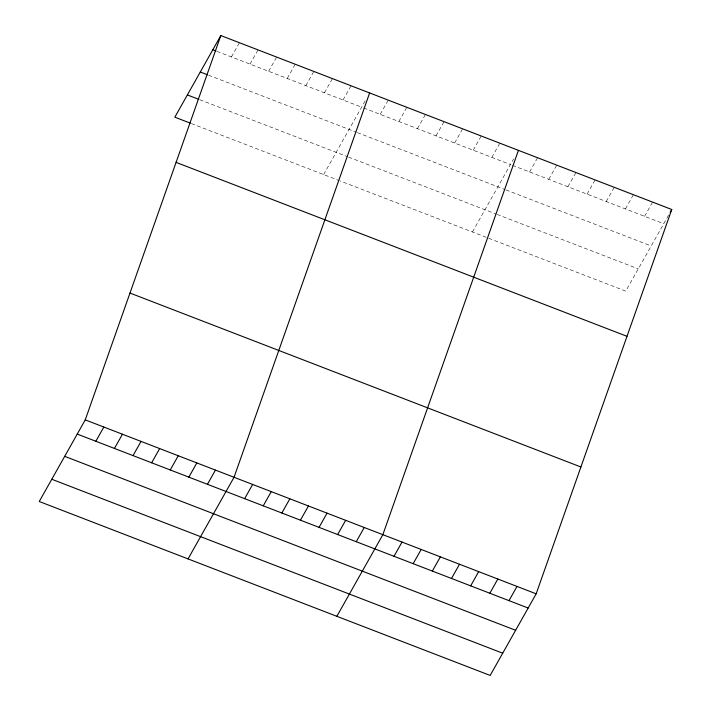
<?xml version="1.0" encoding="UTF-8"?>
<svg xmlns="http://www.w3.org/2000/svg" width="711" height="711" viewBox="0 0 711 711"><rect width="100%" height="100%" fill="white"/><g stroke="black" fill="none" stroke-linecap="round" stroke-linejoin="round"><path stroke-width="0.53" stroke-dasharray="3.56 2.67" d="M231.422 56.933L239.429 42.722M250.023 64.114L258.031 49.903M268.625 71.287L276.632 57.076M287.226 78.459L295.234 64.248M305.828 85.64L313.835 71.429M324.429 92.812L332.437 78.601M343.031 99.984L351.03 85.773M323.638 174.577L366.432 98.633M380.225 114.338L388.233 100.127M398.827 121.51L406.834 107.299M417.428 128.691L425.436 114.48M436.03 135.863L444.037 121.652M454.631 143.035L462.639 128.824M473.233 150.217L481.24 136.005M491.834 157.389L499.842 143.178M472.442 231.982L513.635 158.882M529.597 171.955L537.605 157.744M548.759 179.35L556.766 165.139M567.92 186.744L575.928 172.533M587.09 194.139L595.098 179.927M606.252 201.524L614.26 187.322M625.413 208.918L633.421 194.707M644.584 216.313L652.591 202.102M668.553 215.184L625.76 291.128L340.169 180.958M216.953 51.352L361.623 107.165M363.694 107.956L510.436 164.561M512.453 165.343L663.745 223.707M208.554 75.197L356.327 132.202M357.357 132.601L504.952 189.535M505.965 189.926L651.205 245.953M199.773 99.718L347.546 156.713M348.577 157.113L496.074 214.011M497.087 214.402L638.291 268.874M191.366 123.554L339.138 180.558"/><path stroke-width="1.07" d="M85.24 419.872L220.828 35.55L671.753 209.496L536.165 593.818L490.172 675.45L39.247 501.504L85.24 419.872L536.165 593.818M369.631 92.954L234.043 477.277L188.051 558.908M518.435 150.359L382.856 534.681L336.854 616.313M220.828 35.55L174.835 117.182L190.335 123.154M95.834 441.264L103.842 427.053M114.435 448.437L122.443 434.225M133.037 455.609L141.045 441.398M151.639 462.79L159.646 448.579M170.24 469.962L178.248 455.751M188.842 477.134L196.849 462.923M207.443 484.315L215.451 470.104M244.637 498.66L252.645 484.449M263.239 505.841L271.247 491.63M281.84 513.013L289.848 498.802M300.442 520.185L308.45 505.974M319.043 527.366L327.051 513.155M337.645 534.539L345.653 520.328M356.247 541.711L364.254 527.509M394.01 556.286L402.017 542.075M413.171 563.672L421.179 549.461M432.341 571.066L440.349 556.855M451.503 578.461L459.51 564.25M670.153 212.34L671.753 209.496M470.664 585.855L478.672 571.644M489.835 593.25L497.833 579.038M508.996 600.635L517.004 586.433M212.82 49.761L215.922 50.952M200.289 72.007L207.523 74.797M187.366 94.927L198.733 99.318M176.088 162.375L627.004 336.321M129.989 293.048L580.905 466.994M77.232 434.083L528.157 608.029M64.701 456.338L515.626 630.284M51.787 479.258L502.704 653.205"/></g></svg>
